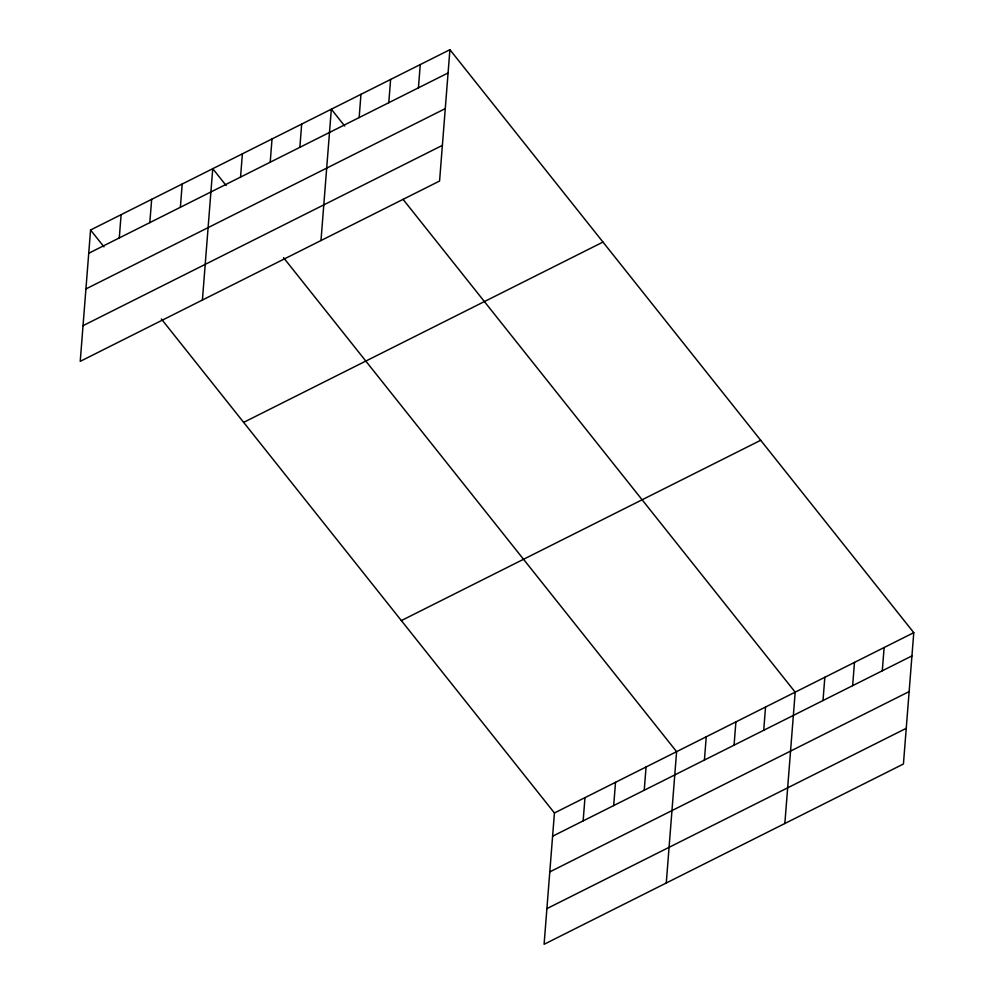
<?xml version="1.0" encoding="UTF-8"?>
<svg xmlns="http://www.w3.org/2000/svg" width="994" height="994" viewBox="0 0 994 994"><rect width="100%" height="100%" fill="white"/><g stroke="black" fill="none" stroke-linecap="round" stroke-linejoin="round"><path stroke-width="1.49" d="M90.566 229.999L80.228 361.344L439.572 181.032L449.909 49.7L90.566 229.999L103.96 246.835M119.28 237.939L121.106 214.679M149.821 222.606L151.66 199.347M180.374 207.286L182.2 184.027M202.403 300.039L212.741 168.694L226.135 185.53M240.56 177.081L242.387 153.821M270.206 162.208L272.033 138.949M299.853 147.336L301.679 124.076M320.987 240.536L331.325 109.203L344.719 126.027M359.145 117.578L360.971 94.331M388.778 102.705L390.617 79.445M418.424 87.832L420.263 64.573M161.363 318.975L554.428 812.968L544.091 944.3L903.434 764.001L913.772 632.656L449.909 49.7M583.143 820.895L584.981 797.635M613.683 805.562L615.522 782.315M644.236 790.242L646.063 766.983M666.266 882.995L676.603 751.663L283.538 257.67M704.423 760.037L706.249 736.79M734.069 745.165L735.895 721.905M763.715 730.292L765.542 707.032M784.85 823.492L795.188 692.159L403.079 199.372M823.007 700.546L824.834 677.287M852.641 685.661L854.48 662.414M882.287 670.788L884.126 647.541M88.739 253.259L448.07 72.96M85.931 288.931L445.262 108.619M83.036 325.672L442.38 145.373M243.642 422.375L602.985 242.076M401.352 620.591L760.696 440.28M554.428 812.968L913.772 632.656M552.602 836.215L911.933 655.916M549.794 871.887L909.125 691.588M546.899 908.628L906.242 728.329"/></g></svg>
